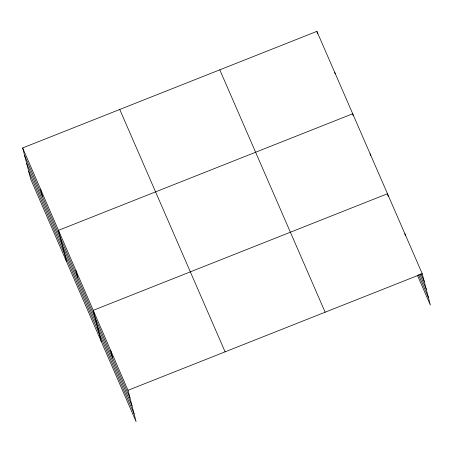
<?xml version="1.0" encoding="UTF-8"?>
<svg xmlns="http://www.w3.org/2000/svg" width="453" height="453" viewBox="0 0 453 453"><rect width="100%" height="100%" fill="white"/><g stroke="black" fill="none" stroke-linecap="round" stroke-linejoin="round"><path stroke-width="0.68" d="M22.65 147.938L128.006 390.299L136.11 421.635L30.753 179.269L22.65 147.938L316.89 31.365L422.247 273.731L430.35 305.062L417.451 275.39M128.006 390.299L422.247 273.731M420.871 273.68L424.235 281.421M419.806 274.388L426.256 289.224M418.521 274.688L428.334 297.264M219.79 69.836L325.146 312.196M119.751 109.467L225.107 351.834M24.638 155.628L130 397.994M26.659 163.431L132.016 405.792M28.737 171.466L134.094 413.832M404.863 233.742L405.361 235.662M388.142 196.313L387.479 193.748L93.239 310.322L101.342 341.653M370.095 153.76L370.594 155.685M353.21 115.696L352.711 113.771L58.471 230.339L66.574 261.675M334.801 72.571L335.129 73.85M316.89 31.365L317.553 33.93M110.623 350.311L112.616 358M75.855 270.333L77.848 278.023M40.56 189.139L42.548 196.829"/></g></svg>
